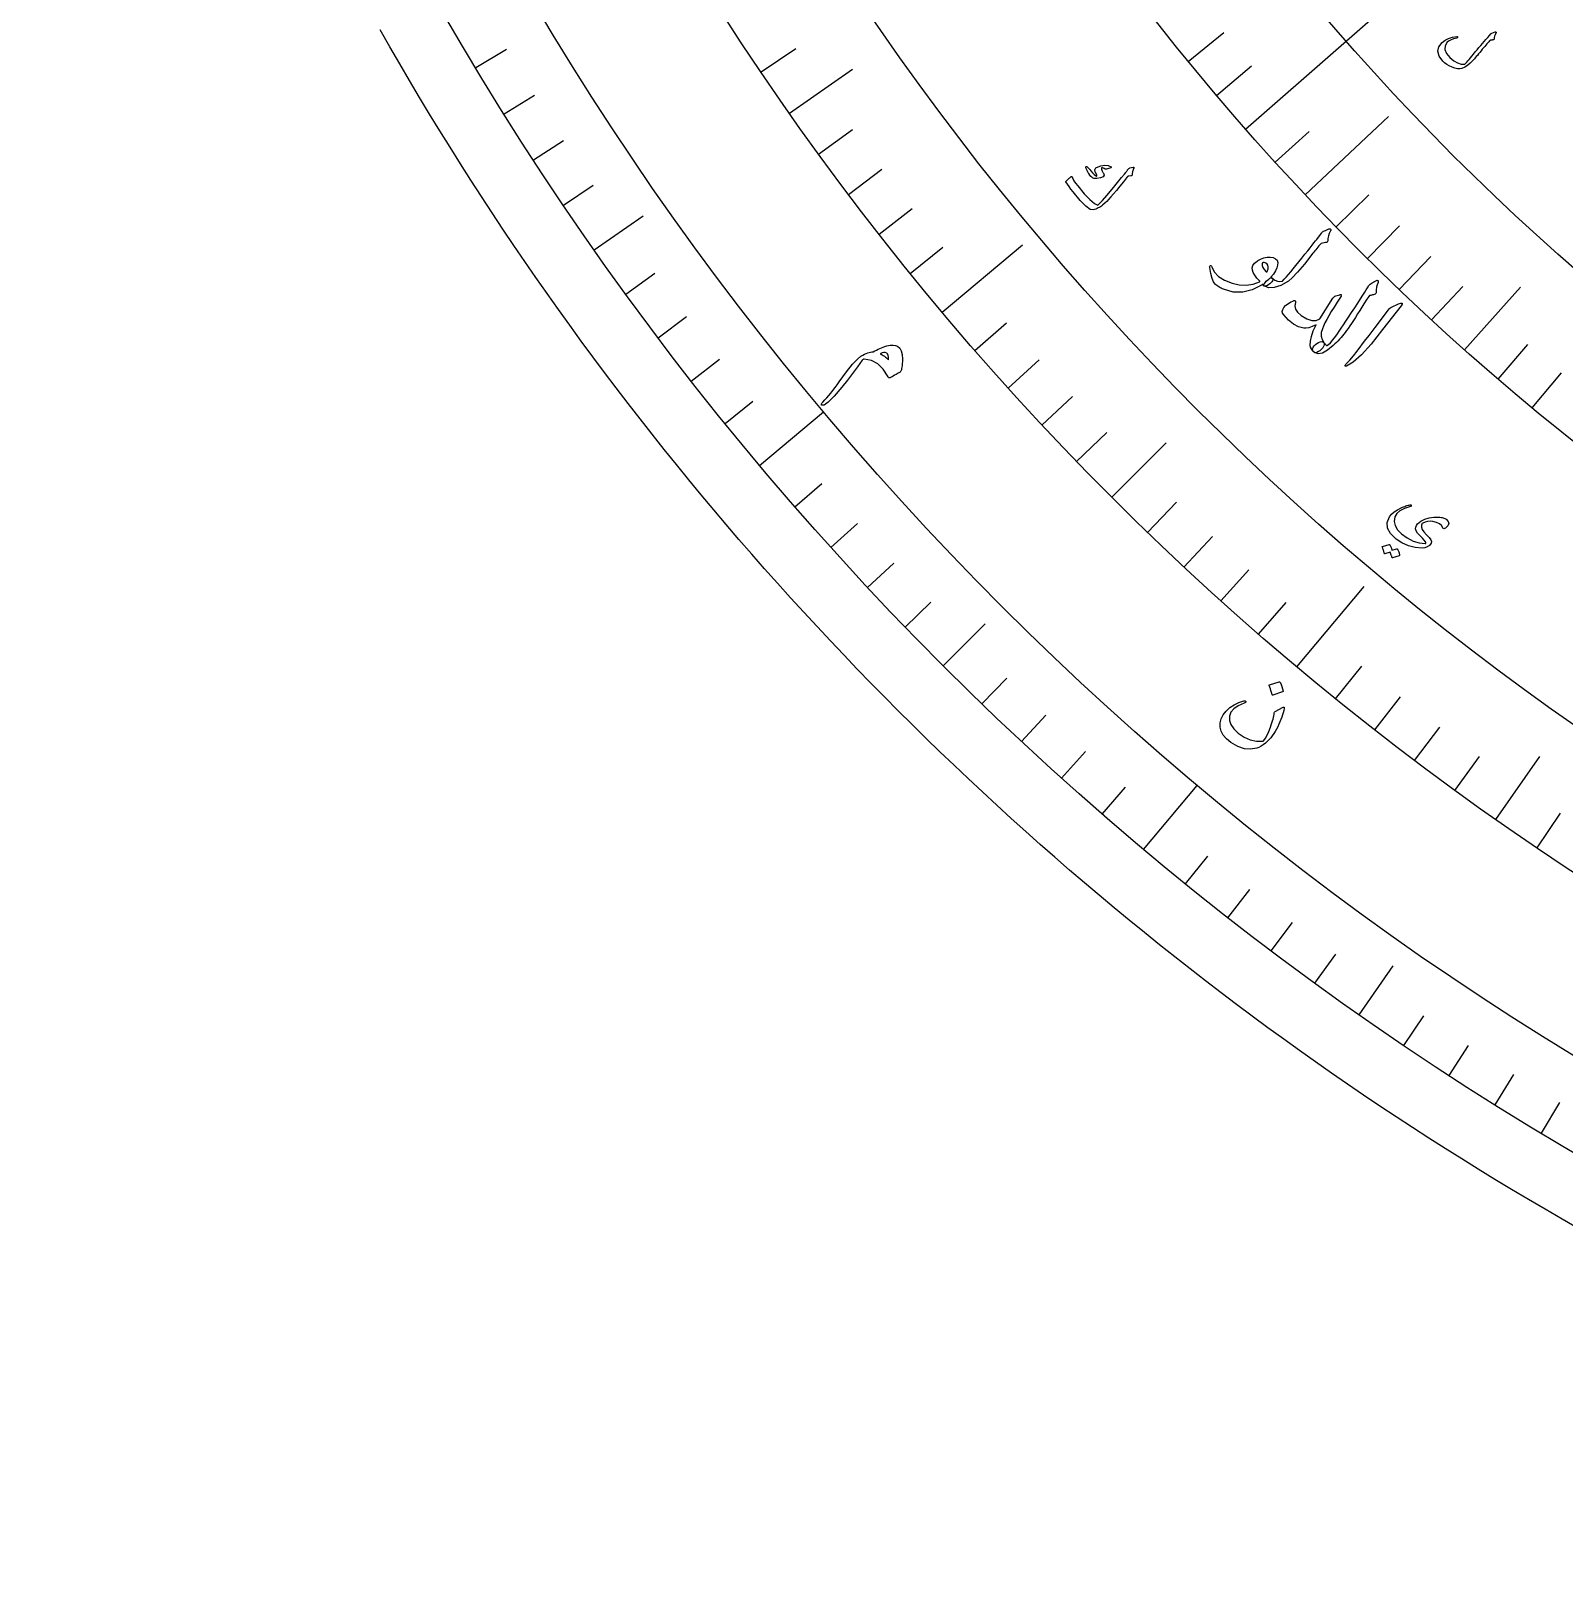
# Model space of a CAD drawing. Header units: millimetres. Extents: x -88 to 88, y -88 to 114.
# Drawn here: x -86.24 to -43.79, y -86.24 to -43.4 of the extents above; entities that cross this region are included whole.
import ezdxf

# ---------------------------------------------------------------- set-up
doc = ezdxf.new("R2010")
doc.units = ezdxf.units.MM
for name, color, linetype in [('CUT_OUTER', 1, 'Continuous'), ('ENGRAVE', 7, 'Continuous'), ('ENGRAVE_FINE', 8, 'Continuous'), ('TEXT', 5, 'Continuous')]:
    doc.layers.add(name, color=color, linetype=linetype)

msp = doc.modelspace()

# ---------------------------------------------------------------- linework, layer by layer
at = {"layer": 'CUT_OUTER'}
msp.add_lwpolyline([(-43.375, -76.5677), (-43.844, -76.3001), (-44.3114, -76.0296), (-44.7771, -75.7563), (-45.241, -75.4801), (-45.7033, -75.2011), (-46.1639, -74.9193), (-46.6227, -74.6346), (-47.0798, -74.3471), (-47.5351, -74.0568), (-47.9886, -73.7638), (-48.4403, -73.4679), (-48.8902, -73.1693), (-49.3382, -72.868), (-49.7844, -72.5639), (-50.2287, -72.257), (-50.6711, -71.9475), (-51.1116, -71.6352), (-51.5502, -71.3202), (-51.9869, -71.0026), (-52.4215, -70.6823), (-52.8543, -70.3593), (-53.285, -70.0336), (-53.7137, -69.7054), (-54.1404, -69.3745), (-54.565, -69.041), (-54.9876, -68.7049), (-55.4082, -68.3662), (-55.8266, -68.0249), (-56.243, -67.6811), (-56.6572, -67.3347), (-57.0693, -66.9858), (-57.4792, -66.6344), (-57.887, -66.2804), (-58.2926, -65.924), (-58.696, -65.5651), (-59.0972, -65.2037), (-59.4962, -64.8399), (-59.8929, -64.4736), (-60.2874, -64.1049), (-60.6796, -63.7337), (-61.0695, -63.3602), (-61.4571, -62.9843), (-61.8424, -62.606), (-62.2254, -62.2254), (-62.606, -61.8424), (-62.9843, -61.4571), (-63.3602, -61.0695), (-63.7337, -60.6796), (-64.1049, -60.2874), (-64.4736, -59.8929), (-64.8399, -59.4962), (-65.2037, -59.0972), (-65.5651, -58.696), (-65.924, -58.2926), (-66.2804, -57.887), (-66.6344, -57.4792), (-66.9858, -57.0693), (-67.3347, -56.6572), (-67.6811, -56.243), (-68.0249, -55.8266), (-68.3662, -55.4082), (-68.7049, -54.9876), (-69.041, -54.565), (-69.3745, -54.1404), (-69.7054, -53.7137), (-70.0336, -53.285), (-70.3593, -52.8543), (-70.6823, -52.4215), (-71.0026, -51.9869), (-71.3202, -51.5502), (-71.6352, -51.1116), (-71.9475, -50.6711), (-72.257, -50.2287), (-72.5639, -49.7844), (-72.868, -49.3382), (-73.1693, -48.8902), (-73.4679, -48.4403), (-73.7638, -47.9886), (-74.0568, -47.5351), (-74.3471, -47.0798), (-74.6346, -46.6227), (-74.9193, -46.1639), (-75.2011, -45.7033), (-75.4801, -45.241), (-75.7563, -44.7771), (-76.0296, -44.3114), (-76.3001, -43.844), (-76.5677, -43.375)], dxfattribs=at)
at = {"layer": 'ENGRAVE'}
for points in [[(-52.6066, -46.1189), (-44.6659, -39.1575)], [(-65.2373, -45.6796), (-63.4928, -44.4581)], [(-50.9531, -47.9394), (-48.6458, -45.7686)], [(-70.6437, -49.4652), (-69.2921, -48.5188)], [(-61.0078, -51.1916), (-58.7832, -49.325)], [(-46.5415, -52.233), (-44.996, -50.4985)], [(-66.0637, -55.434), (-64.2941, -53.9492)], [(-56.314, -56.314), (-54.8081, -54.8081)], [(-51.1916, -61.0078), (-49.325, -58.7832)], [(-60.9809, -60.9809), (-59.8142, -59.8142)], [(-45.6796, -65.2373), (-44.4581, -63.4928)], [(-55.434, -66.0637), (-53.9492, -64.2941)], [(-49.4652, -70.6437), (-48.5188, -69.2921)]]:
    msp.add_lwpolyline(points, dxfattribs=at)
for radius in [86.24, 86.24, 83.93, 79.64, 79.64, 76.252, 69.96, 69.96, 66.264, 59.4, 59.4]:
    msp.add_circle((0, 0), radius, dxfattribs=at)
at = {"layer": 'ENGRAVE_FINE'}
for points in [[(-54.1936, -44.2431), (-53.212, -43.4417)], [(-73.9221, -44.4169), (-73.0735, -43.907)], [(-66.0246, -44.5341), (-65.0615, -43.8846)], [(-53.4085, -45.1877), (-52.4411, -44.3692)], [(-73.1357, -45.7002), (-72.2961, -45.1756)], [(-64.4301, -46.8112), (-63.4904, -46.1284)], [(-51.788, -47.0362), (-50.8499, -46.1842)], [(-72.3269, -46.9697), (-71.4967, -46.4305)], [(-63.6033, -47.9285), (-62.6756, -47.2295)], [(-71.4962, -48.2248), (-70.6755, -47.6712)], [(-50.102, -48.8282), (-49.1945, -47.9437)], [(-62.7572, -49.0313), (-61.8418, -48.3161)], [(-49.2351, -49.7022), (-48.3432, -48.802)], [(-61.8919, -50.1191), (-60.9892, -49.3881)], [(-48.3525, -50.5612), (-47.4767, -49.6454)], [(-69.7696, -50.6906), (-68.9687, -50.1087)], [(-47.4545, -51.4049), (-46.595, -50.4738)], [(-68.8743, -51.9005), (-68.0837, -51.3047)], [(-60.1051, -52.2485), (-59.2284, -51.4865)], [(-45.6136, -53.0452), (-44.7874, -52.0844)], [(-67.958, -53.0946), (-67.1779, -52.4851)], [(-59.1841, -53.2896), (-58.3208, -52.5123)], [(-44.6712, -53.8413), (-43.8621, -52.866)], [(-58.245, -54.3143), (-57.3955, -53.5221)], [(-67.0211, -54.2726), (-66.2517, -53.6496)], [(-57.2882, -55.3226), (-56.4526, -54.5157)], [(-65.0862, -56.5785), (-64.339, -55.929)], [(-55.3226, -57.2882), (-54.5157, -56.4526)], [(-64.0888, -57.7058), (-63.3531, -57.0434)], [(-54.3143, -58.245), (-53.5221, -57.3955)], [(-63.0719, -58.8155), (-62.3479, -58.1404)], [(-53.2896, -59.1841), (-52.5123, -58.3208)], [(-62.0359, -59.9073), (-61.3237, -59.2196)], [(-52.2485, -60.1051), (-51.4865, -59.2284)], [(-50.1191, -61.8919), (-49.3881, -60.9892)], [(-59.9073, -62.0359), (-59.2196, -61.3237)], [(-49.0313, -62.7572), (-48.3161, -61.8418)], [(-58.8155, -63.0719), (-58.1404, -62.3479)], [(-47.9285, -63.6033), (-47.2295, -62.6756)], [(-57.7058, -64.0888), (-57.0434, -63.3531)], [(-46.8112, -64.4301), (-46.1284, -63.4904)], [(-56.5785, -65.0862), (-55.929, -64.339)], [(-44.5341, -66.0246), (-43.8846, -65.0615)], [(-54.2726, -67.0211), (-53.6496, -66.2517)], [(-53.0946, -67.958), (-52.4851, -67.1779)], [(-51.9005, -68.8743), (-51.3047, -68.0837)], [(-50.6906, -69.7696), (-50.1087, -68.9687)], [(-48.2248, -71.4962), (-47.6712, -70.6755)], [(-46.9697, -72.3269), (-46.4305, -71.4967)], [(-45.7002, -73.1357), (-45.1756, -72.2961)], [(-44.4169, -73.9221), (-43.907, -73.0735)]]:
    msp.add_lwpolyline(points, dxfattribs=at)
at = {"layer": 'TEXT'}
for points in [[(-45.6988, -43.4289), (-45.692, -43.4272), (-45.6858, -43.4274), (-45.6802, -43.4295), (-45.6752, -43.4335), (-45.6717, -43.4388), (-45.6704, -43.445), (-45.6714, -43.4521), (-45.6747, -43.4599), (-45.6952, -43.5045), (-45.7103, -43.5457), (-45.7201, -43.5836), (-45.7245, -43.618), (-45.727, -43.6294), (-45.7338, -43.6384), (-45.7449, -43.6452), (-45.7603, -43.6495), (-45.7686, -43.6508), (-45.7764, -43.652), (-45.784, -43.6533), (-45.7912, -43.6546), (-45.7979, -43.6558), (-45.8042, -43.6568), (-45.8099, -43.6577), (-45.815, -43.6584), (-45.8242, -43.66), (-45.8333, -43.6636), (-45.8426, -43.6694), (-45.8519, -43.6773), (-45.8752, -43.7026), (-45.9002, -43.7307), (-45.9269, -43.7614), (-45.9554, -43.7948), (-45.9857, -43.8308), (-46.0178, -43.8693), (-46.0519, -43.9103), (-46.0879, -43.9538), (-46.1233, -43.9979), (-46.1568, -44.0389), (-46.1884, -44.0771), (-46.2182, -44.1123), (-46.2462, -44.1448), (-46.2724, -44.1746), (-46.2968, -44.2019), (-46.3193, -44.2266), (-46.3889, -44.2967), (-46.4621, -44.3554), (-46.539, -44.4028), (-46.6195, -44.4387), (-46.6747, -44.4515), (-46.7381, -44.4503), (-46.8096, -44.4351), (-46.8893, -44.4058), (-46.9687, -44.3672), (-47.0379, -44.3259), (-47.0969, -44.2818), (-47.1458, -44.235), (-47.2446, -44.0957), (-47.2807, -43.9639), (-47.2545, -43.84), (-47.166, -43.7239), (-47.0814, -43.6575), (-46.9854, -43.6067), (-46.8779, -43.5715), (-46.759, -43.5518), (-46.7513, -43.5515), (-46.745, -43.553), (-46.7402, -43.5561), (-46.7369, -43.561), (-46.7344, -43.5671), (-46.7335, -43.5726), (-46.7341, -43.5776), (-46.7363, -43.582), (-46.7404, -43.5876), (-46.7454, -43.5919), (-46.7512, -43.5949), (-46.7579, -43.5967), (-46.8538, -43.624), (-46.9306, -43.6526), (-46.9881, -43.6825), (-47.0263, -43.7138), (-47.0814, -43.8104), (-47.0867, -43.9135), (-47.0419, -44.0231), (-46.9471, -44.1389), (-46.8443, -44.2269), (-46.7412, -44.2868), (-46.6382, -44.3187), (-46.5352, -44.3227), (-46.5112, -44.2976), (-46.4836, -44.2677), (-46.4527, -44.233), (-46.4182, -44.1934), (-46.3803, -44.1488), (-46.3389, -44.0991), (-46.294, -44.0442), (-46.2457, -43.9841), (-46.1952, -43.9228), (-46.1452, -43.8627), (-46.0958, -43.8038), (-46.0469, -43.7462), (-45.9985, -43.6898), (-45.9505, -43.6349), (-45.9028, -43.5814), (-45.8556, -43.5293), (-45.8119, -43.4771), (-45.8061, -43.472), (-45.8001, -43.4679), (-45.794, -43.4646), (-45.7877, -43.4622)], [(-56.3317, -47.1622), (-56.3296, -47.1656), (-56.3286, -47.1694), (-56.3287, -47.1734), (-56.3301, -47.1777), (-56.3322, -47.1805), (-56.3349, -47.1831), (-56.3381, -47.1854), (-56.3418, -47.1875), (-56.4598, -47.2271), (-56.4724, -47.2303), (-56.4831, -47.2317), (-56.4918, -47.231), (-56.4986, -47.2284), (-56.522, -47.2125), (-56.5447, -47.2013), (-56.5667, -47.1948), (-56.588, -47.193), (-56.596, -47.1958), (-56.5999, -47.2043), (-56.5997, -47.2186), (-56.5954, -47.2387), (-56.5909, -47.2507), (-56.5859, -47.2629), (-56.5804, -47.2752), (-56.5745, -47.2876), (-56.568, -47.3003), (-56.5608, -47.3133), (-56.553, -47.3267), (-56.5446, -47.3404), (-56.5269, -47.3974), (-56.5519, -47.4414), (-56.6196, -47.4723), (-56.7301, -47.49), (-56.7671, -47.4901), (-56.7991, -47.4867), (-56.8258, -47.4796), (-56.8474, -47.4689), (-56.8668, -47.4535), (-56.8898, -47.4291), (-56.9165, -47.3957), (-56.9467, -47.3531), (-56.9617, -47.3311), (-56.9751, -47.3095), (-56.9871, -47.2885), (-56.9975, -47.268), (-57.0068, -47.2482), (-57.0152, -47.2295), (-57.0227, -47.2119), (-57.0293, -47.1953), (-57.0315, -47.1835), (-57.0311, -47.1735), (-57.0282, -47.1652), (-57.0227, -47.1588), (-57.0152, -47.1543), (-57.0079, -47.1536), (-57.0007, -47.1564), (-56.9937, -47.163), (-56.9728, -47.185), (-56.9494, -47.2104), (-56.9237, -47.2391), (-56.8956, -47.271), (-56.843, -47.3306), (-56.7996, -47.3752), (-56.7655, -47.4048), (-56.7406, -47.4194), (-56.7364, -47.4204), (-56.7325, -47.4197), (-56.7291, -47.4172), (-56.7261, -47.4129), (-56.7249, -47.4095), (-56.725, -47.4049), (-56.7263, -47.3993), (-56.7289, -47.3926), (-56.7575, -47.3344), (-56.7685, -47.3092), (-56.7754, -47.2856), (-56.7782, -47.2635), (-56.7768, -47.2429), (-56.7721, -47.2226), (-56.7636, -47.2058), (-56.7514, -47.1927), (-56.7355, -47.1832), (-56.6153, -47.1346), (-56.5079, -47.1149), (-56.4134, -47.1241), (-56.3317, -47.1622)], [(-55.7051, -47.2004), (-55.7151, -47.2248), (-55.7239, -47.2488), (-55.7314, -47.2724), (-55.7376, -47.2956), (-55.7424, -47.3186), (-55.7457, -47.3413), (-55.7476, -47.3639), (-55.748, -47.3863), (-55.7502, -47.3966), (-55.7562, -47.4046), (-55.766, -47.4101), (-55.7796, -47.4132), (-55.8547, -47.4261), (-55.8626, -47.4278), (-55.8689, -47.4297), (-55.8737, -47.4316), (-55.877, -47.4337), (-55.9891, -47.5755), (-56.0911, -47.7028), (-56.183, -47.8157), (-56.2648, -47.914), (-56.3365, -47.9976), (-56.3982, -48.0662), (-56.4498, -48.1199), (-56.4914, -48.1586), (-56.5729, -48.2281), (-56.6, -48.2487), (-56.6282, -48.2681), (-56.6576, -48.2863), (-56.6882, -48.3034), (-56.7201, -48.3192), (-56.7533, -48.3336), (-56.7878, -48.3467), (-56.8238, -48.3583), (-56.906, -48.3415), (-57.0271, -48.253), (-57.1866, -48.0925), (-57.3839, -47.8596), (-57.4424, -47.7843), (-57.4946, -47.713), (-57.5404, -47.6457), (-57.5799, -47.5825), (-57.582, -47.5755), (-57.5818, -47.5691), (-57.5793, -47.5633), (-57.5745, -47.5581), (-57.55, -47.5353), (-57.5275, -47.5147), (-57.5071, -47.4963), (-57.4887, -47.4801), (-57.4722, -47.466), (-57.4573, -47.4538), (-57.444, -47.4435), (-57.4324, -47.435), (-57.4256, -47.4306), (-57.4203, -47.43), (-57.4165, -47.4331), (-57.4142, -47.4399), (-57.3935, -47.4892), (-57.3601, -47.5473), (-57.3141, -47.6141), (-57.2553, -47.6896), (-57.072, -47.9086), (-56.9178, -48.0708), (-56.7931, -48.1764), (-56.6984, -48.2257), (-56.6478, -48.1825), (-56.5644, -48.0939), (-56.4483, -47.9599), (-56.2992, -47.7807), (-56.1509, -47.6001), (-56.0391, -47.463), (-55.9639, -47.3694), (-55.9253, -47.3192), (-55.915, -47.3051), (-55.9054, -47.2919), (-55.8965, -47.2796), (-55.8883, -47.2682), (-55.8808, -47.2578), (-55.8741, -47.2485), (-55.8684, -47.2403), (-55.8635, -47.2332), (-55.8521, -47.2186), (-55.8392, -47.2069), (-55.8248, -47.1983), (-55.809, -47.1927), (-55.7192, -47.1702), (-55.7128, -47.1692), (-55.7076, -47.1695), (-55.7037, -47.1714), (-55.7012, -47.1746), (-55.7001, -47.1804), (-55.7003, -47.1866), (-55.702, -47.1933), (-55.7051, -47.2004)], [(-50.4522, -48.9483), (-50.3972, -48.9259), (-50.3537, -48.9078), (-50.322, -48.8942), (-50.3018, -48.885), (-50.2882, -48.8798), (-50.2763, -48.8785), (-50.2659, -48.881), (-50.257, -48.8874), (-50.2501, -48.8976), (-50.2476, -48.9092), (-50.2495, -48.9223), (-50.256, -48.9369), (-50.2887, -49.0071), (-50.3125, -49.0761), (-50.3274, -49.144), (-50.3333, -49.2108), (-50.3364, -49.2308), (-50.3471, -49.2462), (-50.3653, -49.2568), (-50.3912, -49.2627), (-50.517, -49.2837), (-50.5471, -49.32), (-50.5766, -49.3557), (-50.6054, -49.3908), (-50.6337, -49.4254), (-50.6613, -49.4593), (-50.6883, -49.4927), (-50.7148, -49.5255), (-50.7406, -49.5577), (-50.9795, -49.8557), (-51.1716, -50.0833), (-51.317, -50.2401), (-51.416, -50.3261), (-51.6305, -50.4464), (-51.8145, -50.5091), (-51.9678, -50.5142), (-52.0904, -50.4616), (-52.0927, -50.4591), (-52.0951, -50.4567), (-52.0975, -50.4542), (-52.0998, -50.4518), (-52.1003, -50.424), (-52.078, -50.3845), (-52.0332, -50.3331), (-51.9657, -50.2698), (-51.9389, -50.2484), (-51.9143, -50.2379), (-51.892, -50.2385), (-51.872, -50.25), (-51.7998, -50.2999), (-51.7276, -50.3297), (-51.6555, -50.3393), (-51.5834, -50.3288), (-51.5348, -50.2774), (-51.4808, -50.2175), (-51.4215, -50.1492), (-51.3569, -50.0724), (-51.287, -49.9877), (-51.2121, -49.8955), (-51.1321, -49.7958), (-51.047, -49.6885), (-50.9626, -49.5839), (-50.887, -49.4897), (-50.8201, -49.4058), (-50.7621, -49.3323), (-50.7125, -49.2694), (-50.6712, -49.2174), (-50.6381, -49.1763), (-50.6133, -49.1461), (-50.4982, -48.9882), (-50.4853, -48.9742), (-50.4733, -48.9629), (-50.4623, -48.9543), (-50.4522, -48.9483)], [(-52.1645, -50.4384), (-52.4201, -50.574), (-52.6813, -50.6385), (-52.9481, -50.6314), (-53.2202, -50.5525), (-53.2543, -50.5376), (-53.287, -50.522), (-53.3183, -50.5056), (-53.3483, -50.4886), (-53.3766, -50.4708), (-53.4029, -50.4523), (-53.4272, -50.4332), (-53.4496, -50.4133), (-53.493, -50.3522), (-53.5328, -50.2547), (-53.5689, -50.1208), (-53.6011, -49.9505), (-53.602, -49.9299), (-53.5989, -49.9144), (-53.5917, -49.9039), (-53.5804, -49.8983), (-53.568, -49.898), (-53.5576, -49.903), (-53.5492, -49.9133), (-53.5426, -49.929), (-53.4741, -50.0731), (-53.3572, -50.1973), (-53.1921, -50.3014), (-52.9788, -50.3848), (-52.7804, -50.4292), (-52.5879, -50.4383), (-52.4014, -50.4121), (-52.2209, -50.3508), (-52.217, -50.3461), (-52.2148, -50.3413), (-52.2144, -50.3365), (-52.2159, -50.3317), (-52.2924, -50.2425), (-52.3517, -50.1611), (-52.3941, -50.0875), (-52.4194, -50.0219), (-52.4237, -49.9567), (-52.4036, -49.8941), (-52.3588, -49.8339), (-52.2896, -49.7762), (-52.2796, -49.7693), (-52.2692, -49.7627), (-52.2584, -49.7561), (-52.2471, -49.7498), (-52.2352, -49.7434), (-52.2226, -49.7369), (-52.2092, -49.7303), (-52.195, -49.7236), (-52.0978, -49.6858), (-52.0066, -49.6654), (-51.9216, -49.6624), (-51.8427, -49.6768), (-51.7781, -49.7069), (-51.7362, -49.7511), (-51.7169, -49.8095), (-51.7202, -49.8821), (-51.7428, -49.9646), (-51.781, -50.0477), (-51.8351, -50.1315), (-51.905, -50.2159), (-51.9003, -50.2206), (-51.8956, -50.2251), (-51.8909, -50.2292), (-51.8861, -50.233), (-51.8814, -50.2369), (-51.8767, -50.241), (-51.8719, -50.2454), (-51.8672, -50.2501), (-51.8548, -50.27), (-51.8528, -50.2929), (-51.8614, -50.3189), (-51.8804, -50.3481), (-51.905, -50.3764), (-51.9326, -50.4023), (-51.9631, -50.4257), (-51.9966, -50.4466), (-52.0286, -50.4625), (-52.0545, -50.4707), (-52.0743, -50.4712), (-52.088, -50.464), (-52.133, -50.4175), (-52.1377, -50.4215), (-52.1445, -50.4263), (-52.1534, -50.4319), (-52.1645, -50.4384)], [(-52.0055, -50.0583), (-51.9856, -49.9898), (-51.9811, -49.9314), (-51.992, -49.8832), (-52.0183, -49.8451), (-52.0423, -49.8303), (-52.0674, -49.8206), (-52.0935, -49.816), (-52.1205, -49.8164), (-52.1323, -49.8194), (-52.1411, -49.8266), (-52.147, -49.8382), (-52.15, -49.8539), (-52.148, -49.9004), (-52.128, -49.9514), (-52.0902, -50.0071), (-52.0344, -50.0673), (-52.0273, -50.0722), (-52.0201, -50.0723), (-52.0128, -50.0677), (-52.0055, -50.0583)], [(-48.9958, -50.3165), (-48.9802, -50.309), (-48.9664, -50.3063), (-48.9543, -50.3083), (-48.9439, -50.3151), (-48.9374, -50.3241), (-48.9344, -50.335), (-48.935, -50.3477), (-48.9391, -50.3622), (-48.9659, -50.4319), (-48.9829, -50.4998), (-48.9901, -50.566), (-48.9875, -50.6306), (-48.9902, -50.6553), (-49.0008, -50.6753), (-49.0195, -50.6904), (-49.0462, -50.7007), (-49.0616, -50.7046), (-49.0772, -50.7083), (-49.0929, -50.7119), (-49.1088, -50.7153), (-49.1247, -50.7188), (-49.1404, -50.7223), (-49.156, -50.7261), (-49.1714, -50.7299), (-49.1928, -50.7547), (-49.2453, -50.8312), (-49.3286, -50.9594), (-49.4428, -51.1395), (-49.5052, -51.2388), (-49.5643, -51.3316), (-49.62, -51.4179), (-49.6723, -51.4979), (-49.7213, -51.571), (-49.7669, -51.6372), (-49.8092, -51.6962), (-49.8482, -51.7483), (-49.8859, -51.7963), (-49.9246, -51.8435), (-49.9642, -51.8898), (-50.0047, -51.9352), (-50.0463, -51.9799), (-50.089, -52.024), (-50.133, -52.0675), (-50.1782, -52.1105), (-50.3401, -52.2445), (-50.4805, -52.3222), (-50.5996, -52.3437), (-50.6972, -52.3089), (-50.7315, -52.2774), (-50.7491, -52.2421), (-50.7499, -52.203), (-50.734, -52.1602), (-50.7064, -52.1184), (-50.6724, -52.0823), (-50.632, -52.0517), (-50.5852, -52.0269), (-50.5371, -52.0086), (-50.4975, -52.0026), (-50.4663, -52.009), (-50.4436, -52.0278), (-50.4285, -52.0447), (-50.4148, -52.0598), (-50.4027, -52.0732), (-50.3921, -52.0847), (-50.3826, -52.0943), (-50.3738, -52.1019), (-50.3656, -52.1073), (-50.358, -52.1107), (-50.3121, -52.0852), (-50.2553, -52.0337), (-50.1877, -51.9564), (-50.1092, -51.8532), (-50.0644, -51.7901), (-50.0139, -51.7169), (-49.9577, -51.6336), (-49.8958, -51.5402), (-49.8279, -51.4368), (-49.7537, -51.3234), (-49.6731, -51.2), (-49.5861, -51.0665), (-49.5012, -50.9359), (-49.4267, -50.821), (-49.3627, -50.7218), (-49.3093, -50.6384), (-49.2662, -50.5707), (-49.2334, -50.5189), (-49.2109, -50.483), (-49.1987, -50.4631), (-49.181, -50.4387), (-49.1586, -50.4161), (-49.1315, -50.395), (-49.0996, -50.3757), (-49.0825, -50.3672), (-49.0666, -50.3589), (-49.0519, -50.3511), (-49.0383, -50.3435), (-49.0259, -50.3363), (-49.0147, -50.3293), (-49.0047, -50.3227), (-48.9958, -50.3165)], [(-50.702, -52.309), (-50.7488, -52.258), (-50.7835, -52.2075), (-50.8061, -52.1575), (-50.8167, -52.1079), (-50.8133, -51.9929), (-50.7849, -51.8592), (-50.7313, -51.7068), (-50.6525, -51.536), (-50.7632, -51.5858), (-50.857, -51.619), (-50.9341, -51.6356), (-50.9942, -51.6356), (-51.1382, -51.592), (-51.2792, -51.5159), (-51.417, -51.4073), (-51.5514, -51.2663), (-51.5809, -51.218), (-51.59, -51.1675), (-51.5786, -51.1148), (-51.5468, -51.0599), (-51.4988, -51.0061), (-51.4388, -50.9565), (-51.3669, -50.9112), (-51.283, -50.8702), (-51.2703, -50.8659), (-51.2584, -50.865), (-51.2475, -50.8673), (-51.2375, -50.8729), (-51.2279, -50.8831), (-51.2232, -50.8945), (-51.2232, -50.9071), (-51.228, -50.9208), (-51.245, -51.0111), (-51.2243, -51.1005), (-51.1656, -51.1888), (-51.0691, -51.2758), (-50.9122, -51.3736), (-50.774, -51.4222), (-50.6544, -51.4218), (-50.5536, -51.3726), (-50.1872, -50.8041), (-50.1691, -50.7792), (-50.1504, -50.7597), (-50.1311, -50.7455), (-50.1112, -50.7367), (-49.9995, -50.7045), (-49.9844, -50.7008), (-49.9722, -50.6994), (-49.963, -50.7005), (-49.9567, -50.704), (-49.9536, -50.7142), (-49.9561, -50.7284), (-49.9642, -50.7464), (-49.9779, -50.7685), (-50.0727, -50.9124), (-50.1581, -51.0467), (-50.2342, -51.1715), (-50.3011, -51.2868), (-50.359, -51.3922), (-50.4083, -51.4874), (-50.449, -51.5724), (-50.4811, -51.6472), (-50.5107, -51.7549), (-50.5139, -51.8547), (-50.4907, -51.9465), (-50.4412, -52.0302), (-50.4284, -52.0549), (-50.4269, -52.084), (-50.4367, -52.1174), (-50.4578, -52.1551), (-50.471, -52.173), (-50.485, -52.1905), (-50.4997, -52.2076), (-50.5152, -52.2242), (-50.5317, -52.2401), (-50.5496, -52.2549), (-50.5689, -52.2687), (-50.5896, -52.2815), (-50.6295, -52.3024), (-50.6616, -52.314), (-50.6857, -52.3162), (-50.702, -52.309)], [(-48.3697, -50.9606), (-48.3038, -50.9369), (-48.2703, -50.9384), (-48.2692, -50.9651), (-48.3004, -51.017), (-48.8136, -51.6708), (-49.129, -52.0716), (-49.3999, -52.3739), (-49.6269, -52.5771), (-49.8102, -52.681), (-49.8297, -52.6853), (-49.8431, -52.6848), (-49.8503, -52.6797), (-49.8513, -52.67), (-49.8489, -52.6587), (-49.8431, -52.6464), (-49.8341, -52.6332), (-49.8218, -52.6189), (-49.7212, -52.5127), (-49.6194, -52.3954), (-49.5164, -52.2669), (-49.4122, -52.1275), (-49.3843, -52.0916), (-49.31, -51.994), (-49.1891, -51.8345), (-49.0216, -51.6133), (-48.6534, -51.1197), (-48.6322, -51.095), (-48.6103, -51.0745), (-48.5878, -51.058), (-48.5646, -51.0457)], [(-62.9199, -52.2885), (-62.8753, -52.2627), (-62.83, -52.2381), (-62.7839, -52.2147), (-62.7372, -52.1925), (-62.6897, -52.172), (-62.6417, -52.1538), (-62.593, -52.1379), (-62.5436, -52.1243), (-62.4488, -52.1061), (-62.3674, -52.101), (-62.2993, -52.1091), (-62.2445, -52.1303), (-62.1837, -52.1814), (-62.1406, -52.2578), (-62.1151, -52.3593), (-62.1071, -52.4862), (-62.1075, -52.5233), (-62.1089, -52.5603), (-62.1115, -52.5973), (-62.1152, -52.6342), (-62.1198, -52.6711), (-62.1253, -52.7083), (-62.1316, -52.7456), (-62.1388, -52.7832), (-62.144, -52.8038), (-62.1515, -52.8211), (-62.1612, -52.8351), (-62.1732, -52.8458), (-62.2296, -52.8797), (-62.2802, -52.9096), (-62.325, -52.9356), (-62.3639, -52.9577), (-62.3965, -52.9757), (-62.4221, -52.9893), (-62.4407, -52.9986), (-62.4523, -53.0035), (-62.4696, -53.0059), (-62.4844, -53.0025), (-62.4968, -52.9934), (-62.5068, -52.9786), (-62.6399, -52.7675), (-62.7935, -52.6161), (-62.9683, -52.5242), (-63.1644, -52.4917), (-63.1834, -52.4937), (-63.1996, -52.4991), (-63.213, -52.5079), (-63.2235, -52.5201), (-63.3521, -52.7004), (-63.4888, -52.8848), (-63.6335, -53.073), (-63.7862, -53.2653), (-63.9984, -53.5159), (-64.1621, -53.6831), (-64.2778, -53.7666), (-64.3454, -53.7662), (-64.3538, -53.7501), (-64.3512, -53.7296), (-64.3377, -53.7048), (-64.3134, -53.6757), (-64.2587, -53.6197), (-64.2033, -53.5594), (-64.1473, -53.495), (-64.0907, -53.4264), (-64.0334, -53.354), (-63.9751, -53.2783), (-63.916, -53.1993), (-63.856, -53.117), (-63.6543, -52.8415), (-63.4873, -52.6316), (-63.3554, -52.4872), (-63.2588, -52.4079), (-63.2082, -52.3778), (-63.1598, -52.3523), (-63.1135, -52.3314), (-63.0693, -52.3151), (-63.0276, -52.303), (-62.9888, -52.2945), (-62.9529, -52.2897), (-62.9199, -52.2885)], [(-62.7235, -52.3405), (-62.6953, -52.3553), (-62.6668, -52.3719), (-62.638, -52.3903), (-62.609, -52.4106), (-62.5798, -52.4326), (-62.5506, -52.4561), (-62.5214, -52.4812), (-62.4922, -52.5078), (-62.4955, -52.4387), (-62.5051, -52.3848), (-62.5212, -52.3462), (-62.5436, -52.3228), (-62.5828, -52.3053), (-62.6258, -52.3025), (-62.6727, -52.3142), (-62.7235, -52.3405)], [(-47.1419, -57.1613), (-47.1813, -57.0982), (-47.2413, -57.0473), (-47.3221, -57.0086), (-47.4236, -56.9819), (-47.4971, -56.9758), (-47.5681, -56.9824), (-47.6367, -57.0017), (-47.7028, -57.0337), (-47.7137, -57.042), (-47.7228, -57.0525), (-47.7302, -57.0652), (-47.7359, -57.0801), (-47.7392, -57.1382), (-47.717, -57.2026), (-47.6693, -57.2733), (-47.596, -57.3502), (-47.5229, -57.4252), (-47.4774, -57.4888), (-47.4595, -57.5413), (-47.4694, -57.5826), (-47.5186, -57.6454), (-47.5759, -57.6902), (-47.6416, -57.7168), (-47.7155, -57.7252), (-47.9127, -57.7061), (-48.0996, -57.657), (-48.276, -57.578), (-48.4417, -57.4692), (-48.5964, -57.3192), (-48.6775, -57.1664), (-48.6851, -57.0112), (-48.6194, -56.8539), (-48.5638, -56.7842), (-48.4912, -56.7191), (-48.4015, -56.6584), (-48.2948, -56.6022), (-48.2628, -56.5886), (-48.2311, -56.576), (-48.1999, -56.5646), (-48.1691, -56.5542), (-48.1385, -56.5449), (-48.1079, -56.5367), (-48.0774, -56.5295), (-48.0468, -56.5234), (-48.0324, -56.5224), (-48.0227, -56.5253), (-48.0177, -56.532), (-48.0174, -56.5427), (-48.0208, -56.5527), (-48.0264, -56.5608), (-48.0343, -56.567), (-48.0445, -56.5712), (-48.2068, -56.6233), (-48.3321, -56.6882), (-48.4204, -56.7659), (-48.4714, -56.8566), (-48.4921, -56.9805), (-48.4689, -57.0998), (-48.4019, -57.2146), (-48.291, -57.3247), (-48.1282, -57.441), (-47.9644, -57.525), (-47.7998, -57.5768), (-47.6346, -57.5964), (-47.6233, -57.5958), (-47.616, -57.5919), (-47.6127, -57.5847), (-47.6134, -57.5742), (-47.6271, -57.5444), (-47.6589, -57.5025), (-47.7087, -57.4484), (-47.7766, -57.382), (-47.8429, -57.3114), (-47.8851, -57.2474), (-47.903, -57.1899), (-47.8968, -57.1392), (-47.8743, -57.0923), (-47.843, -57.0495), (-47.8031, -57.0108), (-47.7544, -56.9761), (-47.6442, -56.9204), (-47.5253, -56.8835), (-47.398, -56.8655), (-47.2621, -56.8661), (-47.2275, -56.8681), (-47.1954, -56.8717), (-47.1656, -56.8769), (-47.1382, -56.8836), (-47.1132, -56.8918), (-47.0906, -56.9011), (-47.0704, -56.9116), (-47.0526, -56.9233), (-46.9937, -56.982), (-46.9777, -57.0425), (-47.0046, -57.1047), (-47.0746, -57.1687), (-47.0984, -57.1818), (-47.1176, -57.1849), (-47.1321, -57.1781), (-47.1419, -57.1613)], [(-48.4215, -57.7375), (-48.4176, -57.7372), (-48.4136, -57.7385), (-48.4094, -57.7412), (-48.4051, -57.7456), (-48.3936, -57.7658), (-48.3831, -57.7861), (-48.3736, -57.8067), (-48.3652, -57.8274), (-48.3579, -57.8485), (-48.3515, -57.8702), (-48.3462, -57.8925), (-48.3418, -57.9153), (-48.3421, -57.921), (-48.344, -57.9257), (-48.3475, -57.9293), (-48.3527, -57.9319), (-48.5411, -57.9909), (-48.5448, -57.9907), (-48.5481, -57.988), (-48.551, -57.9826), (-48.5537, -57.9747), (-48.5548, -57.9685), (-48.5573, -57.9592), (-48.5612, -57.9467), (-48.5665, -57.9312), (-48.5731, -57.9123), (-48.5812, -57.8899), (-48.5907, -57.864), (-48.6016, -57.8347), (-48.7492, -57.8789), (-48.7548, -57.8795), (-48.7592, -57.877), (-48.7626, -57.8715), (-48.7649, -57.8629), (-48.7668, -57.8556), (-48.7702, -57.8442), (-48.7748, -57.8288), (-48.7809, -57.8094), (-48.7884, -57.7859), (-48.7978, -57.7579), (-48.8089, -57.7256), (-48.8218, -57.689), (-48.8223, -57.6842), (-48.8213, -57.6808), (-48.8189, -57.6785), (-48.815, -57.6775), (-48.6289, -57.6259), (-48.625, -57.6256), (-48.621, -57.6268), (-48.6168, -57.6296), (-48.6125, -57.634), (-48.6022, -57.6505), (-48.5928, -57.6674), (-48.5845, -57.6847), (-48.5773, -57.7023), (-48.5709, -57.7202), (-48.5655, -57.7383), (-48.5609, -57.7565), (-48.5571, -57.7749)], [(-51.6768, -61.4255), (-51.6713, -61.425), (-51.6655, -61.4267), (-51.6597, -61.4306), (-51.6536, -61.4367), (-51.6231, -61.495), (-51.5989, -61.5553), (-51.5809, -61.6175), (-51.5691, -61.6818), (-51.5694, -61.6898), (-51.5719, -61.6961), (-51.5764, -61.7006), (-51.583, -61.7033), (-51.8512, -61.7939), (-51.8591, -61.7948), (-51.8655, -61.7913), (-51.8702, -61.7834), (-51.8733, -61.7713), (-51.8759, -61.7607), (-51.8805, -61.7444), (-51.8869, -61.7224), (-51.8951, -61.6947), (-51.9055, -61.6611), (-51.9183, -61.6212), (-51.9336, -61.575), (-51.9512, -61.5227), (-51.953, -61.515), (-51.9523, -61.5093), (-51.9492, -61.5057), (-51.9437, -61.5041)], [(-51.5372, -62.1634), (-51.5512, -62.2216), (-51.5672, -62.281), (-51.5853, -62.3419), (-51.6056, -62.404), (-51.6284, -62.4676), (-51.6545, -62.5327), (-51.6838, -62.5992), (-51.7164, -62.6672), (-51.7507, -62.7333), (-51.7873, -62.7967), (-51.8263, -62.8574), (-51.8677, -62.9154), (-51.9115, -62.9708), (-51.958, -63.0237), (-52.0072, -63.0742), (-52.0589, -63.1223), (-52.1177, -63.1692), (-52.1773, -63.2081), (-52.2376, -63.2392), (-52.2988, -63.2624), (-52.4662, -63.2918), (-52.6409, -63.275), (-52.823, -63.2119), (-53.0121, -63.1025), (-53.1337, -63.0051), (-53.2247, -62.9014), (-53.2851, -62.7916), (-53.315, -62.6757), (-53.3135, -62.5606), (-53.2847, -62.4488), (-53.2287, -62.3404), (-53.1455, -62.2354), (-53.0396, -62.1392), (-52.922, -62.0604), (-52.7926, -61.9988), (-52.6516, -61.9544), (-52.6328, -61.9516), (-52.6185, -61.9534), (-52.6085, -61.9597), (-52.603, -61.9707), (-52.6015, -61.985), (-52.6082, -61.9975), (-52.6232, -62.0082), (-52.6466, -62.0171), (-52.8085, -62.0863), (-52.9302, -62.1693), (-53.0116, -62.2662), (-53.0527, -62.3771), (-53.0536, -62.4932), (-53.0145, -62.6097), (-52.9352, -62.7267), (-52.8158, -62.8439), (-52.6486, -62.9583), (-52.477, -63.0329), (-52.3011, -63.0677), (-52.1212, -63.0626), (-52.1164, -63.0612), (-52.111, -63.0577), (-52.1049, -63.0522), (-52.0981, -63.0446), (-52.0509, -62.9803), (-52.0048, -62.898), (-51.9598, -62.7978), (-51.9158, -62.6797), (-51.8956, -62.6186), (-51.8774, -62.5613), (-51.8612, -62.5077), (-51.847, -62.4579), (-51.8352, -62.4118), (-51.826, -62.3695), (-51.8194, -62.3309), (-51.8153, -62.2962), (-51.8125, -62.2786), (-51.8074, -62.2645), (-51.8001, -62.2538), (-51.7905, -62.2465), (-51.5674, -62.126), (-51.5519, -62.1211), (-51.5416, -62.1257), (-51.5368, -62.1398), (-51.5372, -62.1634)]]:
    msp.add_lwpolyline(points, close=True, dxfattribs=at)

doc.saveas('drawing.dxf')
